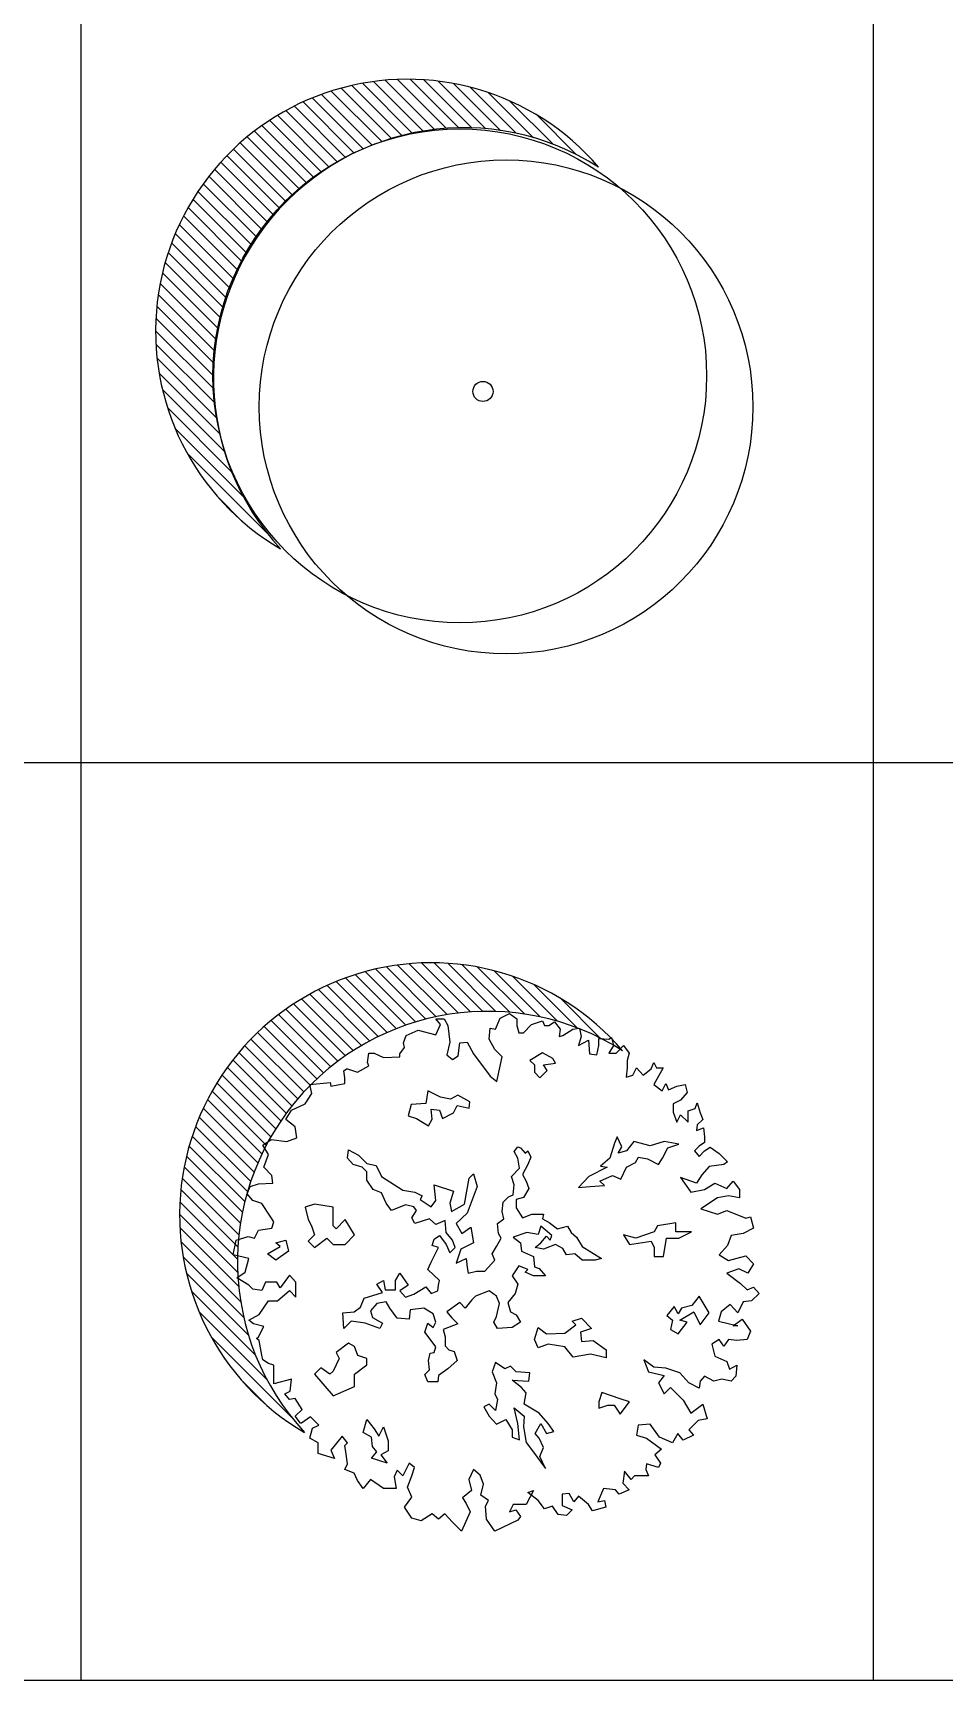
# Model space of a CAD drawing. Header units: millimetres. Extents: x -4017 to 59953, y -688 to 66564.
# Drawn here: x 14185 to 16531, y 9376 to 13614 of the extents above; entities that cross this region are included whole.
import ezdxf

# ---------------------------------------------------------------- set-up
doc = ezdxf.new("R2010")
doc.units = ezdxf.units.MM
doc.layers.add('www.cad-blocks.net', color=7, linetype='Continuous')
doc.styles.get("Standard").update_dxf_attribs({"font": 'arial.ttf'})

# ---------------------------------------------------------------- blocks, each defined once
blk = doc.blocks.new('A$C516926BB')
for p, q in [((16.7665, 38.5194), (16.7665, 0)), ((18.8071, 38.5194), (18.8071, 0)), ((0, 2.361), (60.3118, 2.361)), ((0, 0), (62.4121, 0))]:
    blk.add_line(p, q)
blk = doc.blocks.new('A$C2F445ACF')
for p, q in [((0.5823, 1.3183), (0.4522, 1.4484)), ((0.6075, 1.3265), (0.478, 1.456)), ((0.6337, 1.3338), (0.5048, 1.4626)), ((0.6607, 1.3401), (0.5325, 1.4683)), ((0.6889, 1.3453), (0.5614, 1.4729)), ((0.7182, 1.3495), (0.5914, 1.4762)), ((0.7487, 1.3523), (0.6228, 1.4782)), ((0.7807, 1.3538), (0.6558, 1.4787)), ((0.8143, 1.3536), (0.6905, 1.4774)), ((0.8499, 1.3514), (0.7274, 1.4739)), ((0.8877, 1.347), (0.7669, 1.4678)), ((0.9285, 1.3396), (0.8098, 1.4583)), ((0.9732, 1.3283), (0.8574, 1.4441)), ((0.4893, 1.2776), (0.3572, 1.4097)), ((0.5115, 1.2889), (0.3798, 1.4205)), ((0.5343, 1.2995), (0.4032, 1.4306)), ((0.5579, 1.3093), (0.4273, 1.4399)), ((1.0234, 1.3115), (0.9123, 1.4226)), ((0.4077, 1.2256), (0.2737, 1.3596)), ((0.4271, 1.2396), (0.2936, 1.3731)), ((0.4472, 1.2529), (0.3142, 1.386)), ((0.4679, 1.2656), (0.3354, 1.3982)), ((1.0832, 1.2851), (0.982, 1.3863)), ((0.3531, 1.18), (0.2179, 1.3152)), ((0.3707, 1.1958), (0.2359, 1.3306)), ((0.3889, 1.211), (0.2545, 1.3454)), ((0.3198, 1.1464), (0.1837, 1.2825)), ((0.3362, 1.1635), (0.2005, 1.2992)), ((0.289, 1.1104), (0.152, 1.2475)), ((0.3041, 1.1287), (0.1675, 1.2653)), ((0.2474, 1.0517), (0.109, 1.1902)), ((0.2607, 1.072), (0.1227, 1.2099)), ((0.2745, 1.0915), (0.137, 1.229)), ((0.223, 1.0093), (0.0836, 1.1488)), ((0.2349, 1.0309), (0.096, 1.1698)), ((0.2015, 0.9641), (0.0609, 1.1047)), ((0.2119, 0.9871), (0.0719, 1.1271)), ((0.1918, 0.9403), (0.0506, 1.0815)), ((0.1749, 0.8904), (0.0324, 1.0329)), ((0.1829, 0.9158), (0.0411, 1.0576)), ((0.1617, 0.8368), (0.0177, 0.9808)), ((0.1678, 0.8641), (0.0246, 1.0073)), ((0.1567, 0.8084), (0.0118, 0.9533)), ((0.1502, 0.7481), (0.0032, 0.895)), ((0.1528, 0.7789), (0.0069, 0.9248)), ((0.149, 0.7158), (0.0009, 0.864)), ((0.1496, 0.6819), (0, 0.8314)), ((0.1521, 0.6459), (0.0008, 0.7972)), ((0.1571, 0.6075), (0.0037, 0.7609)), ((0.1651, 0.5661), (0.0091, 0.7221)), ((0.1773, 0.5205), (0.0176, 0.6802)), ((0.1956, 0.4688), (0.0305, 0.6339)), ((0.2247, 0.4063), (0.0498, 0.5812)), ((0.2879, 0.3096), (0.081, 0.5166)), ((0.224, 0.3402), (0.1582, 0.406))]:
    blk.add_line(p, q)
for centre, radius in [((0.7832, 0.7154), 0.6355), ((0.9024, 0.6355), 0.6355), ((0.8428, 0.6754), 0.0259)]:
    blk.add_circle(centre, radius)
for centre, radius, start, end in [((0.6484, 0.8304), 0.6484, 40.623, 239.745), ((0.7935, 0.7094), 0.6445, 57.4265, 222.9415)]:
    blk.add_arc(centre, radius, start, end)
at = {"width": 0.8, "flags": 9}
for tag in ['XSIZE', 'YSIZE']:
    blk.add_attdef(tag, (0.8397, 0.6736), '', height=0.000286, dxfattribs=at)
blk = doc.blocks.new('A$C5C577FCC')
for p, q in [((0.6337, 1.3174), (0.5048, 1.4463)), ((0.6607, 1.3237), (0.5325, 1.4519)), ((0.6889, 1.329), (0.5614, 1.4565)), ((0.7182, 1.3331), (0.5914, 1.4599)), ((0.7487, 1.336), (0.6228, 1.4619)), ((0.7807, 1.3374), (0.6558, 1.4623)), ((0.8143, 1.3372), (0.6905, 1.461)), ((0.8499, 1.335), (0.7274, 1.4575)), ((0.8877, 1.3306), (0.7669, 1.4514)), ((0.9285, 1.3232), (0.8098, 1.442)), ((0.5115, 1.2725), (0.3798, 1.4041)), ((0.5343, 1.2831), (0.4032, 1.4142)), ((0.5579, 1.2929), (0.4273, 1.4235)), ((0.5823, 1.3019), (0.4522, 1.432)), ((0.6075, 1.3101), (0.478, 1.4396)), ((0.9732, 1.312), (0.8574, 1.4278)), ((1.0234, 1.2951), (0.9123, 1.4062)), ((0.4271, 1.2232), (0.2936, 1.3567)), ((0.4472, 1.2366), (0.3142, 1.3696)), ((0.4679, 1.2492), (0.3354, 1.3818)), ((0.4893, 1.2612), (0.3572, 1.3933)), ((1.0832, 1.2687), (0.982, 1.3699)), ((0.3707, 1.1794), (0.2359, 1.3142)), ((0.3889, 1.1946), (0.2545, 1.329)), ((0.4077, 1.2093), (0.2737, 1.3432)), ((0.3362, 1.1471), (0.2005, 1.2828)), ((0.3531, 1.1636), (0.2179, 1.2988)), ((0.289, 1.0941), (0.152, 1.2311)), ((0.3041, 1.1124), (0.1675, 1.2489)), ((0.3198, 1.13), (0.1837, 1.2662)), ((0.2607, 1.0556), (0.1227, 1.1935)), ((0.2745, 1.0751), (0.137, 1.2126)), ((0.2349, 1.0145), (0.096, 1.1534)), ((0.2474, 1.0354), (0.109, 1.1738)), ((0.2119, 0.9707), (0.0719, 1.1107)), ((0.223, 0.9929), (0.0836, 1.1324)), ((0.1918, 0.924), (0.0506, 1.0651)), ((0.2015, 0.9477), (0.0609, 1.0883)), ((0.1829, 0.8994), (0.0411, 1.0412)), ((0.1678, 0.8477), (0.0246, 0.9909)), ((0.1749, 0.874), (0.0324, 1.0165)), ((0.1567, 0.7921), (0.0118, 0.9369)), ((0.1617, 0.8204), (0.0177, 0.9644)), ((0.1528, 0.7625), (0.0069, 0.9084)), ((0.1502, 0.7317), (0.0032, 0.8786)), ((0.1496, 0.6655), (0, 0.8151)), ((0.149, 0.6994), (0.0009, 0.8476)), ((0.1521, 0.6295), (0.0008, 0.7808)), ((0.1571, 0.5911), (0.0037, 0.7445)), ((0.1651, 0.5497), (0.0091, 0.7057)), ((0.1773, 0.5041), (0.0176, 0.6638)), ((0.1956, 0.4524), (0.0305, 0.6175)), ((0.2247, 0.3899), (0.0498, 0.5648)), ((0.2879, 0.2933), (0.081, 0.5002)), ((0.224, 0.3238), (0.1582, 0.3896))]:
    blk.add_line(p, q)
at = {"linetype": 'ByBlock'}
for p, q in [((0.6715, 1.3035), (0.6599, 1.3179)), ((0.6599, 1.3179), (0.6811, 1.3179)), ((0.6811, 1.3179), (0.6907, 1.3014)), ((0.8136, 1.2918), (0.8253, 1.32)), ((0.8253, 1.32), (0.8493, 1.3316)), ((0.8493, 1.3316), (0.8685, 1.3179)), ((0.8685, 1.3179), (0.8685, 1.3014)), ((0.5768, 1.2561), (0.5837, 1.2753)), ((0.5837, 1.2753), (0.6145, 1.2891)), ((0.6145, 1.2891), (0.6599, 1.2774)), ((0.6599, 1.2774), (0.6715, 1.3035)), ((0.6907, 1.3014), (0.6955, 1.2581)), ((0.7971, 1.2657), (0.7999, 1.2939)), ((0.7999, 1.2939), (0.8136, 1.2918)), ((0.8685, 1.3014), (0.8733, 1.2822)), ((0.8733, 1.2822), (0.885, 1.2822)), ((0.885, 1.2822), (0.9063, 1.3035)), ((0.9063, 1.3035), (0.9344, 1.3131)), ((0.9344, 1.3131), (0.9392, 1.3014)), ((0.9392, 1.3014), (0.9509, 1.3014)), ((0.9509, 1.3014), (0.9653, 1.3103)), ((0.9653, 1.3103), (0.9798, 1.2918)), ((0.9798, 1.2918), (0.977, 1.2726)), ((0.977, 1.2726), (0.9866, 1.2753)), ((0.9866, 1.2753), (1.0127, 1.2918)), ((1.0127, 1.2918), (1.0292, 1.2939)), ((1.034, 1.2726), (1.0271, 1.2492)), ((1.0292, 1.2939), (1.034, 1.2726)), ((0.4841, 1.206), (0.4869, 1.23)), ((0.4869, 1.23), (0.5013, 1.23)), ((0.5013, 1.23), (0.5246, 1.2183)), ((0.5672, 1.2279), (0.5788, 1.2444)), ((0.5788, 1.2444), (0.5768, 1.2561)), ((0.6955, 1.2581), (0.688, 1.2252)), ((0.7168, 1.2231), (0.7216, 1.2561)), ((0.7216, 1.2561), (0.7402, 1.2581)), ((0.7402, 1.2581), (0.7566, 1.2279)), ((0.8116, 1.2396), (0.7971, 1.2657)), ((0.8301, 1.2204), (0.8116, 1.2396)), ((0.9347, 1.2303), (0.9017, 1.2113)), ((0.961, 1.2162), (0.9347, 1.2303)), ((1.0271, 1.2492), (1.0532, 1.263)), ((1.0532, 1.263), (1.0553, 1.2279)), ((1.0745, 1.2252), (1.0793, 1.2492)), ((1.0793, 1.2492), (1.0793, 1.2678)), ((1.0793, 1.2678), (1.1054, 1.2657)), ((1.1054, 1.2657), (1.1122, 1.2705)), ((1.117, 1.2492), (1.1054, 1.23)), ((1.1054, 1.23), (1.1239, 1.23)), ((1.1122, 1.2705), (1.117, 1.2492)), ((1.1239, 1.23), (1.1431, 1.2492)), ((1.1431, 1.2492), (1.1575, 1.23)), ((1.1575, 1.23), (1.1527, 1.2108)), ((0.423, 1.1847), (0.4299, 1.1895)), ((0.4299, 1.1895), (0.4319, 1.1895)), ((0.4319, 1.1895), (0.458, 1.1805)), ((0.458, 1.1805), (0.4869, 1.197)), ((0.4869, 1.197), (0.4841, 1.206)), ((0.5246, 1.2183), (0.5672, 1.2204)), ((0.5672, 1.2204), (0.5672, 1.2279)), ((0.688, 1.2252), (0.7024, 1.2135)), ((0.7024, 1.2135), (0.7168, 1.2231)), ((0.7566, 1.2279), (0.7999, 1.1709)), ((0.8164, 1.1565), (0.8301, 1.2204)), ((0.9017, 1.2113), (0.9134, 1.1996)), ((0.9134, 1.1996), (0.9134, 1.1807)), ((0.9372, 1.1996), (0.9678, 1.2041)), ((0.9464, 1.1851), (0.9372, 1.1996)), ((0.9678, 1.2041), (0.961, 1.2162)), ((1.0553, 1.2279), (1.0745, 1.2252)), ((1.1527, 1.1922), (1.15, 1.1682)), ((1.1527, 1.2108), (1.1527, 1.1922)), ((1.1672, 1.173), (1.1761, 1.1922)), ((1.1761, 1.1922), (1.1932, 1.173)), ((1.1932, 1.173), (1.2145, 1.1895)), ((1.2145, 1.1895), (1.2214, 1.206)), ((1.2214, 1.206), (1.2283, 1.1922)), ((1.2283, 1.1922), (1.2447, 1.1922)), ((1.2447, 1.1922), (1.2331, 1.1709)), ((0.3351, 1.1496), (0.3873, 1.1544)), ((0.34, 1.1256), (0.3351, 1.1496)), ((0.3873, 1.1544), (0.3894, 1.1448)), ((0.3894, 1.1448), (0.4251, 1.1517)), ((0.4251, 1.1661), (0.423, 1.1847)), ((0.4251, 1.1517), (0.4251, 1.1661)), ((0.7999, 1.1709), (0.8164, 1.1565)), ((0.9134, 1.1807), (0.9275, 1.1662)), ((0.9275, 1.1662), (0.9464, 1.1851)), ((1.15, 1.1682), (1.1672, 1.173)), ((1.2331, 1.1709), (1.2214, 1.1496)), ((1.2214, 1.1496), (1.2427, 1.1325)), ((1.2427, 1.1325), (1.2523, 1.1517)), ((1.2523, 1.1517), (1.2591, 1.1352)), ((1.2591, 1.1352), (1.2804, 1.1448)), ((1.2804, 1.1448), (1.3017, 1.1496)), ((1.3017, 1.1496), (1.3065, 1.1283)), ((0.3235, 1.0995), (0.34, 1.1256)), ((0.6387, 1.1331), (0.6338, 1.1)), ((0.6717, 1.1165), (0.6387, 1.1331)), ((0.6976, 1.1117), (0.6717, 1.1165)), ((0.7165, 1.1214), (0.6976, 1.1117)), ((0.7476, 1.1048), (0.7165, 1.1214)), ((0.7452, 1.0879), (0.7476, 1.1048)), ((1.29, 1.1091), (1.2708, 1.0995)), ((1.3065, 1.1283), (1.29, 1.1091)), ((1.3278, 1.0878), (1.3326, 1.1023)), ((1.3326, 1.1023), (1.3402, 1.0762)), ((0.2734, 1.059), (0.2878, 1.083)), ((0.2878, 1.083), (0.3235, 1.0995)), ((0.5959, 1.0976), (0.5886, 1.0689)), ((0.5886, 1.0689), (0.61, 1.062)), ((0.6338, 1.1), (0.5959, 1.0976)), ((0.61, 1.062), (0.6407, 1.0431)), ((0.6504, 1.0596), (0.6479, 1.0858)), ((0.6479, 1.0858), (0.6693, 1.0834)), ((0.6693, 1.0834), (0.6766, 1.062)), ((0.6766, 1.062), (0.7048, 1.0762)), ((0.7048, 1.0762), (0.7145, 1.0951)), ((0.7145, 1.0951), (0.7452, 1.0879)), ((1.2708, 1.0995), (1.2708, 1.0782)), ((1.2708, 1.0782), (1.2804, 1.0521)), ((1.2804, 1.0521), (1.29, 1.0713)), ((1.29, 1.0713), (1.3093, 1.0521)), ((1.3093, 1.081), (1.3278, 1.0878)), ((1.3093, 1.0521), (1.3093, 1.081)), ((1.3402, 1.0762), (1.347, 1.059)), ((0.2974, 1.0404), (0.2734, 1.059)), ((0.3022, 1.0116), (0.2974, 1.0404)), ((0.6407, 1.0431), (0.6504, 1.0596)), ((1.3326, 1.0453), (1.3305, 1.0308)), ((1.3305, 1.0308), (1.3491, 1.0377)), ((1.347, 1.059), (1.3326, 1.0453)), ((1.3491, 1.0377), (1.3518, 1.0143)), ((0.2143, 0.9931), (0.2356, 1.0075)), ((0.2287, 0.969), (0.2143, 0.9931)), ((0.2356, 1.0075), (0.2761, 1.0027)), ((0.2761, 1.0027), (0.3022, 1.0116)), ((0.4321, 0.9599), (0.4346, 0.9813)), ((0.4346, 0.9813), (0.4608, 0.9672)), ((0.8613, 0.9765), (0.8706, 0.9886)), ((0.8706, 0.9599), (0.8613, 0.9765)), ((0.8706, 0.9886), (0.8779, 0.9862)), ((0.8779, 0.9862), (0.8896, 0.9721)), ((0.8896, 0.9721), (0.8968, 0.9789)), ((0.8968, 0.9789), (0.9041, 0.9624)), ((1.1195, 0.9979), (1.1078, 0.9599)), ((1.1267, 1.0144), (1.1195, 0.9979)), ((1.1384, 0.9886), (1.1267, 1.0144)), ((1.1292, 0.9721), (1.1384, 0.9886)), ((1.1505, 0.9789), (1.1292, 0.9721)), ((1.1695, 1.0027), (1.1505, 0.9789)), ((1.2119, 0.991), (1.1695, 1.0027)), ((1.2478, 1.0027), (1.2119, 0.991)), ((1.2429, 0.9599), (1.257, 0.9862)), ((1.2857, 0.9955), (1.2478, 1.0027)), ((1.257, 0.9862), (1.2857, 0.9955)), ((1.3374, 0.9903), (1.3257, 0.9786)), ((1.3257, 0.9786), (1.3374, 0.9642)), ((1.3518, 0.9999), (1.3374, 0.9903)), ((1.3374, 0.9642), (1.3518, 0.9786)), ((1.3518, 1.0143), (1.3518, 0.9999)), ((1.3518, 0.9786), (1.3662, 0.9882)), ((1.3662, 0.9882), (1.3896, 0.9718)), ((0.2164, 0.9361), (0.2287, 0.969)), ((0.2377, 0.9148), (0.2164, 0.9361)), ((0.4467, 0.9434), (0.4321, 0.9599)), ((0.4701, 0.9361), (0.4467, 0.9434)), ((0.4608, 0.9672), (0.4822, 0.9458)), ((0.4822, 0.9244), (0.4701, 0.9361)), ((0.4822, 0.9458), (0.506, 0.941)), ((0.506, 0.941), (0.5201, 0.9127)), ((0.8541, 0.9127), (0.8754, 0.9341)), ((0.8754, 0.9341), (0.8706, 0.9599)), ((0.8968, 0.9434), (0.8827, 0.9172)), ((0.9041, 0.9624), (0.8968, 0.9434)), ((1.1005, 0.9361), (1.0533, 0.9127)), ((1.1078, 0.9599), (1.084, 0.9386)), ((1.084, 0.9386), (1.1005, 0.9361)), ((1.136, 0.9055), (1.1505, 0.9361)), ((1.1505, 0.9361), (1.1739, 0.9482)), ((1.1739, 0.9482), (1.1812, 0.9624)), ((1.1812, 0.9624), (1.205, 0.9575)), ((1.205, 0.9575), (1.2332, 0.9434)), ((1.2332, 0.9434), (1.2429, 0.9599)), ((1.3635, 0.9381), (1.3443, 0.9168)), ((1.4012, 0.9429), (1.3635, 0.9381)), ((1.3896, 0.9718), (1.4109, 0.9505)), ((1.4109, 0.9505), (1.4012, 0.9429)), ((0.1814, 0.8866), (0.2027, 0.8935)), ((0.2027, 0.8935), (0.2404, 0.8955)), ((0.2404, 0.8955), (0.2377, 0.9148)), ((0.4822, 0.903), (0.4822, 0.9244)), ((0.4987, 0.8792), (0.4822, 0.903)), ((0.5201, 0.9127), (0.5745, 0.8772)), ((0.6596, 0.851), (0.6552, 0.8913)), ((0.6552, 0.8913), (0.7048, 0.8748)), ((0.7335, 0.8413), (0.7452, 0.9079)), ((0.7452, 0.9079), (0.7569, 0.9196)), ((0.7569, 0.9196), (0.7665, 0.8865)), ((0.8613, 0.8913), (0.8541, 0.9127)), ((0.8589, 0.8651), (0.8613, 0.8913)), ((0.8827, 0.9172), (0.892, 0.9006)), ((0.892, 0.9006), (0.8992, 0.8817)), ((1.0533, 0.9127), (1.0271, 0.8841)), ((1.0816, 0.9006), (1.115, 0.9152)), ((1.0937, 0.8889), (1.0816, 0.9006)), ((1.115, 0.9152), (1.136, 0.9055)), ((1.3305, 0.8955), (1.29, 0.91)), ((1.29, 0.91), (1.3161, 0.8722)), ((1.3443, 0.9168), (1.3305, 0.8955)), ((1.3518, 0.8791), (1.3779, 0.8955)), ((1.3779, 0.8955), (1.4088, 0.8818)), ((1.4088, 0.8818), (1.4253, 0.9003)), ((1.4253, 0.9003), (1.4418, 0.8791)), ((0.1738, 0.8674), (0.1814, 0.8866)), ((0.1882, 0.8509), (0.1738, 0.8674)), ((0.2116, 0.8433), (0.1882, 0.8509)), ((0.5201, 0.87), (0.4987, 0.8792)), ((0.5318, 0.8437), (0.5201, 0.87)), ((0.5745, 0.8772), (0.6052, 0.8724)), ((0.6052, 0.8724), (0.6241, 0.8627)), ((0.6241, 0.8627), (0.6197, 0.8534)), ((0.6197, 0.8534), (0.6479, 0.8344)), ((0.6479, 0.8344), (0.6596, 0.851)), ((0.7048, 0.8748), (0.6955, 0.8437)), ((0.7665, 0.8865), (0.7403, 0.8179)), ((0.8327, 0.8461), (0.8472, 0.8603)), ((0.8472, 0.8603), (0.8589, 0.8651)), ((0.8851, 0.8583), (0.8662, 0.8534)), ((0.8662, 0.8534), (0.8662, 0.832)), ((0.8992, 0.8817), (0.8851, 0.8583)), ((1.0271, 0.8841), (1.0558, 0.8865)), ((1.0558, 0.8865), (1.0937, 0.8889)), ((1.3161, 0.8722), (1.3518, 0.8791)), ((1.3848, 0.8578), (1.3422, 0.8296)), ((1.4136, 0.8626), (1.3848, 0.8578)), ((1.4418, 0.8578), (1.4136, 0.8626)), ((1.4418, 0.8791), (1.4418, 0.8578)), ((0.2329, 0.8104), (0.2116, 0.8433)), ((0.2425, 0.796), (0.2329, 0.8104)), ((0.3471, 0.8411), (0.3232, 0.8335)), ((0.3232, 0.8335), (0.3313, 0.8016)), ((0.3951, 0.8335), (0.3471, 0.8411)), ((0.3951, 0.7858), (0.3951, 0.8335)), ((0.5459, 0.8248), (0.5318, 0.8437)), ((0.5818, 0.8393), (0.5459, 0.8248)), ((0.6028, 0.8344), (0.5818, 0.8393)), ((0.5983, 0.8058), (0.61, 0.8248)), ((0.6052, 0.7917), (0.5983, 0.8058)), ((0.61, 0.8248), (0.6028, 0.8344)), ((0.6955, 0.8437), (0.7, 0.8223)), ((0.7, 0.8223), (0.7335, 0.8413)), ((0.7403, 0.8179), (0.7121, 0.7917)), ((0.8303, 0.8223), (0.8327, 0.8461)), ((0.8351, 0.8034), (0.8303, 0.8223)), ((0.8662, 0.832), (0.8827, 0.8058)), ((0.8827, 0.8058), (0.9065, 0.8155)), ((0.9065, 0.8155), (0.9372, 0.8155)), ((0.9372, 0.8155), (0.9347, 0.8034)), ((1.3422, 0.8296), (1.3848, 0.8152)), ((1.3848, 0.8152), (1.4088, 0.8248)), ((1.4088, 0.8248), (1.4582, 0.8056)), ((1.4582, 0.8056), (1.4699, 0.8083)), ((1.4699, 0.8083), (1.4774, 0.7795)), ((0.193, 0.7534), (0.2027, 0.7747)), ((0.2027, 0.7747), (0.2377, 0.7795)), ((0.2377, 0.7795), (0.2425, 0.796)), ((0.3313, 0.8016), (0.3394, 0.7858)), ((0.3394, 0.7858), (0.3471, 0.762)), ((0.4028, 0.7777), (0.3951, 0.7858)), ((0.4266, 0.8016), (0.4028, 0.7777)), ((0.4504, 0.762), (0.4266, 0.8016)), ((0.6431, 0.8034), (0.6052, 0.7917)), ((0.6596, 0.7892), (0.6431, 0.8034)), ((0.6834, 0.7989), (0.6596, 0.7892)), ((0.6859, 0.7679), (0.6834, 0.7989)), ((0.7024, 0.7489), (0.6859, 0.7679)), ((0.7121, 0.7917), (0.7262, 0.7654)), ((0.7262, 0.7654), (0.75, 0.7824)), ((0.75, 0.7824), (0.7569, 0.742)), ((0.8186, 0.7917), (0.8351, 0.8034)), ((0.821, 0.7654), (0.8186, 0.7917)), ((0.8282, 0.7537), (0.821, 0.7654)), ((0.8944, 0.7679), (0.8589, 0.7562)), ((0.923, 0.7634), (0.8944, 0.7679)), ((0.9299, 0.7844), (0.923, 0.7634)), ((0.9585, 0.761), (0.9299, 0.7844)), ((0.9347, 0.8034), (0.9513, 0.7941)), ((0.9513, 0.7941), (0.9727, 0.7775)), ((0.9727, 0.7775), (0.9989, 0.7844)), ((0.9989, 0.7844), (1.0082, 0.7679)), ((1.0082, 0.7679), (1.0223, 0.7562)), ((1.222, 0.7697), (1.1744, 0.7539)), ((1.2301, 0.7858), (1.222, 0.7697)), ((1.2777, 0.7935), (1.2301, 0.7858)), ((1.2777, 0.7697), (1.2777, 0.7935)), ((1.3177, 0.7697), (1.2777, 0.7697)), ((1.2858, 0.7539), (1.3177, 0.7697)), ((1.4514, 0.7657), (1.4205, 0.7609)), ((1.4774, 0.7795), (1.4514, 0.7657)), ((0.1381, 0.7108), (0.1457, 0.7486)), ((0.1457, 0.7486), (0.1766, 0.7582)), ((0.1766, 0.7582), (0.193, 0.7534)), ((0.226, 0.7134), (0.2591, 0.7323)), ((0.2474, 0.742), (0.2736, 0.7489)), ((0.2591, 0.7323), (0.2474, 0.742)), ((0.2805, 0.7206), (0.2474, 0.6968)), ((0.2736, 0.7489), (0.2805, 0.7206)), ((0.3471, 0.762), (0.3313, 0.7458)), ((0.3313, 0.7458), (0.3471, 0.7301)), ((0.3471, 0.7301), (0.379, 0.7539)), ((0.379, 0.7539), (0.3951, 0.7377)), ((0.3951, 0.7377), (0.4266, 0.7377)), ((0.4266, 0.7377), (0.4504, 0.762)), ((0.6479, 0.692), (0.6669, 0.7299)), ((0.6504, 0.7348), (0.6552, 0.7513)), ((0.6669, 0.7299), (0.6504, 0.7348)), ((0.6552, 0.7513), (0.6693, 0.761)), ((0.6693, 0.761), (0.6859, 0.7372)), ((0.6859, 0.7372), (0.6955, 0.7158)), ((0.6955, 0.7158), (0.7097, 0.7299)), ((0.7097, 0.7299), (0.7024, 0.7489)), ((0.7238, 0.7255), (0.7121, 0.6896)), ((0.7569, 0.742), (0.7238, 0.7255)), ((0.8045, 0.7134), (0.8161, 0.7323)), ((0.8161, 0.7323), (0.8282, 0.7537)), ((0.8589, 0.7562), (0.8779, 0.742)), ((0.8779, 0.742), (0.8803, 0.7206)), ((0.8803, 0.7206), (0.9109, 0.7065)), ((0.9158, 0.7299), (0.9299, 0.742)), ((0.9372, 0.7255), (0.9158, 0.7299)), ((0.9299, 0.742), (0.9444, 0.7586)), ((0.9678, 0.7372), (0.9372, 0.7255)), ((0.9444, 0.7586), (0.9537, 0.7489)), ((0.9537, 0.7489), (0.9585, 0.761)), ((0.9868, 0.7275), (0.9678, 0.7372)), ((0.9965, 0.711), (0.9868, 0.7275)), ((1.0223, 0.7562), (1.0368, 0.7323)), ((1.0368, 0.7323), (1.0864, 0.7017)), ((1.1744, 0.7539), (1.1425, 0.762)), ((1.1425, 0.762), (1.1587, 0.7377)), ((1.1587, 0.7377), (1.2139, 0.7458)), ((1.2139, 0.7458), (1.222, 0.7301)), ((1.222, 0.7301), (1.222, 0.7063)), ((1.2458, 0.7063), (1.2539, 0.7539)), ((1.2539, 0.7539), (1.2858, 0.7539)), ((1.4109, 0.7348), (1.3896, 0.7108)), ((1.4205, 0.7609), (1.4109, 0.7348)), ((0.1786, 0.7012), (0.1381, 0.7108)), ((0.169, 0.6662), (0.1786, 0.7012)), ((0.2474, 0.6968), (0.226, 0.7134)), ((0.6387, 0.673), (0.6479, 0.692)), ((0.7121, 0.6896), (0.7379, 0.7017)), ((0.7379, 0.7017), (0.7403, 0.6779)), ((0.7855, 0.6686), (0.8113, 0.6968)), ((0.8113, 0.6968), (0.8045, 0.7134)), ((0.873, 0.6827), (0.8565, 0.6565)), ((0.8968, 0.673), (0.873, 0.6827)), ((0.9109, 0.7065), (0.9134, 0.6803)), ((0.9134, 0.6803), (0.9255, 0.6755)), ((1.0178, 0.7134), (0.9965, 0.711)), ((1.0368, 0.6968), (1.0178, 0.7134)), ((1.0699, 0.6968), (1.0368, 0.6968)), ((1.0864, 0.7017), (1.0699, 0.6968)), ((1.222, 0.7063), (1.2458, 0.7063)), ((1.3896, 0.7108), (1.4136, 0.6964)), ((1.4136, 0.6964), (1.4582, 0.7087)), ((1.4582, 0.7087), (1.4774, 0.6874)), ((1.4774, 0.6874), (1.463, 0.6634)), ((0.1477, 0.6517), (0.169, 0.6662)), ((0.1786, 0.6325), (0.1477, 0.6517)), ((0.2212, 0.6401), (0.2116, 0.6188)), ((0.25, 0.6401), (0.2212, 0.6401)), ((0.2589, 0.6256), (0.25, 0.6401)), ((0.283, 0.6586), (0.2589, 0.6256)), ((0.2994, 0.6401), (0.283, 0.6586)), ((0.2994, 0.6016), (0.2994, 0.6401)), ((0.508, 0.6351), (0.5249, 0.6448)), ((0.5249, 0.6448), (0.5294, 0.621)), ((0.5556, 0.6448), (0.5673, 0.6637)), ((0.5556, 0.621), (0.5556, 0.6448)), ((0.5673, 0.6637), (0.5886, 0.6327)), ((0.6693, 0.6448), (0.6387, 0.673)), ((0.6669, 0.6327), (0.6693, 0.6448)), ((0.7403, 0.6779), (0.7427, 0.6637)), ((0.7427, 0.6637), (0.7641, 0.6686)), ((0.7641, 0.6686), (0.7855, 0.6686)), ((0.8565, 0.6565), (0.8706, 0.6351)), ((0.8896, 0.6662), (0.8968, 0.673)), ((0.9109, 0.6565), (0.8896, 0.6662)), ((0.942, 0.6565), (0.9109, 0.6565)), ((0.9255, 0.6755), (0.942, 0.6565)), ((1.4397, 0.6751), (1.4088, 0.6634)), ((1.4088, 0.6634), (1.4438, 0.6373)), ((1.463, 0.6634), (1.4397, 0.6751)), ((1.4438, 0.6373), (1.461, 0.6208)), ((0.1882, 0.6229), (0.1786, 0.6325)), ((0.2116, 0.6188), (0.1882, 0.6229)), ((0.2521, 0.5927), (0.283, 0.6188)), ((0.283, 0.6188), (0.2994, 0.6016)), ((0.4656, 0.5758), (0.4749, 0.5996)), ((0.4749, 0.5996), (0.5225, 0.6137)), ((0.5225, 0.6137), (0.508, 0.6351)), ((0.5294, 0.621), (0.5556, 0.621)), ((0.5886, 0.6327), (0.5673, 0.6186)), ((0.5673, 0.6186), (0.5818, 0.602)), ((0.5818, 0.602), (0.6028, 0.6093)), ((0.6028, 0.6093), (0.6338, 0.6282)), ((0.6338, 0.6282), (0.6479, 0.6113)), ((0.6479, 0.6113), (0.6645, 0.6186)), ((0.6645, 0.6186), (0.6669, 0.6327)), ((0.7524, 0.5947), (0.7355, 0.5734)), ((0.7617, 0.6044), (0.7524, 0.5947)), ((0.7972, 0.6186), (0.7617, 0.6044)), ((0.8161, 0.6044), (0.7972, 0.6186)), ((0.8234, 0.5855), (0.8161, 0.6044)), ((0.8637, 0.6113), (0.8448, 0.5879)), ((0.8706, 0.6351), (0.8637, 0.6113)), ((1.3377, 0.6044), (1.3188, 0.5806)), ((1.3639, 0.5617), (1.3377, 0.6044)), ((1.461, 0.6208), (1.4774, 0.6277)), ((1.4919, 0.6112), (1.4726, 0.5927)), ((1.4774, 0.6277), (1.4919, 0.6112)), ((0.1786, 0.5425), (0.2047, 0.557)), ((0.2047, 0.557), (0.2287, 0.5927)), ((0.2287, 0.5927), (0.2521, 0.5927)), ((0.4204, 0.5617), (0.4491, 0.5641)), ((0.4229, 0.5213), (0.4204, 0.5617)), ((0.4491, 0.5641), (0.4656, 0.5758)), ((0.508, 0.5855), (0.4914, 0.5665)), ((0.4914, 0.5665), (0.4963, 0.55)), ((0.5318, 0.5903), (0.508, 0.5855)), ((0.5415, 0.5734), (0.5318, 0.5903)), ((0.5604, 0.5475), (0.5415, 0.5734)), ((0.5935, 0.5689), (0.5911, 0.5451)), ((0.629, 0.5734), (0.5935, 0.5689)), ((0.6528, 0.5592), (0.629, 0.5734)), ((0.6596, 0.5378), (0.6528, 0.5592)), ((0.7214, 0.5879), (0.6883, 0.5641)), ((0.6883, 0.5641), (0.7, 0.55)), ((0.7355, 0.5734), (0.7214, 0.5879)), ((0.8093, 0.5378), (0.8161, 0.5524)), ((0.8161, 0.5524), (0.8234, 0.5855)), ((0.8448, 0.5879), (0.8516, 0.5641)), ((0.8516, 0.5641), (0.8662, 0.5568)), ((0.8662, 0.5568), (0.8779, 0.5378)), ((1.2736, 0.5782), (1.2546, 0.5544)), ((1.2546, 0.5544), (1.2687, 0.5427)), ((1.2833, 0.5592), (1.2736, 0.5782)), ((1.2925, 0.5734), (1.2833, 0.5592)), ((1.2881, 0.5427), (1.3236, 0.5641)), ((1.3188, 0.5806), (1.2925, 0.5734)), ((1.3236, 0.5641), (1.3401, 0.531)), ((1.3401, 0.531), (1.3639, 0.5617)), ((1.3944, 0.5638), (1.3875, 0.5405)), ((1.4177, 0.5831), (1.3944, 0.5638)), ((1.4369, 0.5618), (1.4177, 0.5831)), ((1.4514, 0.5899), (1.4369, 0.5618)), ((1.4726, 0.5927), (1.4514, 0.5899)), ((0.1903, 0.5329), (0.1786, 0.5425)), ((0.2164, 0.5261), (0.1903, 0.5329)), ((0.2027, 0.5), (0.2164, 0.5261)), ((0.4418, 0.5403), (0.4229, 0.5213)), ((0.4773, 0.5354), (0.4418, 0.5403)), ((0.5152, 0.5213), (0.4773, 0.5354)), ((0.4963, 0.55), (0.5225, 0.5354)), ((0.5225, 0.5354), (0.5152, 0.5213)), ((0.5911, 0.5451), (0.5604, 0.5475)), ((0.6314, 0.512), (0.6387, 0.5354)), ((0.6479, 0.4906), (0.6314, 0.512)), ((0.6387, 0.5354), (0.6528, 0.5237)), ((0.6528, 0.5237), (0.6596, 0.5378)), ((0.7165, 0.5334), (0.6786, 0.5189)), ((0.6786, 0.5189), (0.6834, 0.4999)), ((0.7, 0.55), (0.7165, 0.5334)), ((0.8186, 0.5213), (0.8093, 0.5378)), ((0.8565, 0.5237), (0.8186, 0.5213)), ((0.8779, 0.5378), (0.8565, 0.5237)), ((0.9134, 0.4931), (0.923, 0.5237)), ((0.923, 0.5237), (0.9444, 0.5072)), ((0.9444, 0.5072), (0.9916, 0.5096)), ((0.9916, 0.5096), (1.0203, 0.531)), ((1.0106, 0.5403), (1.0344, 0.5475)), ((1.0203, 0.531), (1.0106, 0.5403)), ((1.0602, 0.5213), (1.032, 0.512)), ((1.032, 0.512), (1.0344, 0.4882)), ((1.0344, 0.5475), (1.0602, 0.5213)), ((1.2687, 0.5427), (1.2643, 0.5189)), ((1.2643, 0.5189), (1.2833, 0.5072)), ((1.2833, 0.5072), (1.3071, 0.5378)), ((1.3071, 0.5378), (1.2881, 0.5427)), ((1.3875, 0.5405), (1.4369, 0.5281)), ((1.4253, 0.5281), (1.4486, 0.5453)), ((1.4369, 0.5281), (1.4253, 0.5281)), ((1.4486, 0.5453), (1.4699, 0.5144)), ((1.4699, 0.5144), (1.461, 0.4931)), ((0.1979, 0.4952), (0.2027, 0.5)), ((0.2047, 0.4903), (0.1979, 0.4952)), ((0.2116, 0.4526), (0.2047, 0.4903)), ((0.4347, 0.4834), (0.4028, 0.4596)), ((0.4504, 0.4753), (0.4347, 0.4834)), ((0.4585, 0.4515), (0.4504, 0.4753)), ((0.6596, 0.4741), (0.6479, 0.4906)), ((0.6552, 0.4596), (0.6596, 0.4741)), ((0.6834, 0.4999), (0.6834, 0.4765)), ((0.6834, 0.4765), (0.6931, 0.4668)), ((0.6931, 0.4668), (0.7072, 0.462)), ((0.923, 0.4717), (0.9134, 0.4931)), ((0.9489, 0.4809), (0.923, 0.4717)), ((0.9916, 0.4741), (0.9489, 0.4809)), ((1.013, 0.4479), (0.9916, 0.4741)), ((1.0344, 0.4882), (1.065, 0.4906)), ((1.065, 0.4906), (1.0981, 0.4668)), ((1.0981, 0.4668), (1.0981, 0.4454)), ((1.3896, 0.4931), (1.3704, 0.4807)), ((1.3704, 0.4807), (1.3779, 0.4505)), ((1.4012, 0.4759), (1.3896, 0.4931)), ((1.4136, 0.4931), (1.4012, 0.4759)), ((1.4349, 0.4903), (1.4136, 0.4931)), ((1.461, 0.4931), (1.4349, 0.4903)), ((0.2143, 0.4409), (0.2116, 0.4526)), ((0.2287, 0.4313), (0.2143, 0.4409)), ((0.2425, 0.4265), (0.2287, 0.4313)), ((0.2425, 0.4024), (0.2425, 0.4265)), ((0.4109, 0.4438), (0.3951, 0.4119)), ((0.4028, 0.4596), (0.4109, 0.4438)), ((0.4504, 0.4038), (0.4823, 0.4277)), ((0.4823, 0.4438), (0.4585, 0.4515)), ((0.4823, 0.4277), (0.4823, 0.4438)), ((0.6407, 0.4386), (0.6455, 0.4575)), ((0.6431, 0.4148), (0.6407, 0.4386)), ((0.6455, 0.4575), (0.6552, 0.4596)), ((0.7145, 0.4386), (0.6907, 0.4172)), ((0.7072, 0.462), (0.7145, 0.4386)), ((0.8137, 0.4337), (0.8045, 0.4099)), ((0.8375, 0.4172), (0.8137, 0.4337)), ((0.8516, 0.424), (0.8375, 0.4172)), ((0.8662, 0.4099), (0.8516, 0.424)), ((1.0582, 0.4551), (1.013, 0.4479)), ((1.0981, 0.4454), (1.0582, 0.4551)), ((1.2214, 0.4217), (1.1953, 0.4409)), ((1.1953, 0.4409), (1.207, 0.41)), ((1.3779, 0.4505), (1.4088, 0.4361)), ((1.4088, 0.4361), (1.4157, 0.4169)), ((1.4157, 0.4169), (1.4349, 0.4265)), ((1.4349, 0.4265), (1.4321, 0.3983)), ((0.2425, 0.3791), (0.2425, 0.4024)), ((0.2878, 0.3908), (0.2425, 0.3791)), ((0.285, 0.3599), (0.2878, 0.3908)), ((0.3632, 0.42), (0.3471, 0.4038)), ((0.3471, 0.4038), (0.3951, 0.3481)), ((0.3871, 0.4038), (0.3632, 0.42)), ((0.3951, 0.4119), (0.3871, 0.4038)), ((0.4504, 0.3719), (0.4504, 0.4038)), ((0.6314, 0.4027), (0.6431, 0.4148)), ((0.6387, 0.3837), (0.6314, 0.4027)), ((0.6645, 0.3837), (0.6387, 0.3837)), ((0.6669, 0.4006), (0.6645, 0.3837)), ((0.6907, 0.4172), (0.6669, 0.4006)), ((0.8045, 0.4099), (0.8161, 0.3817)), ((0.8161, 0.3817), (0.8113, 0.353)), ((0.8803, 0.3696), (0.8565, 0.3885)), ((0.8565, 0.3885), (0.8992, 0.3861)), ((0.9017, 0.4075), (0.8662, 0.4099)), ((0.8992, 0.3861), (0.9017, 0.4075)), ((1.207, 0.41), (1.2475, 0.4004)), ((1.2523, 0.4196), (1.2214, 0.4217)), ((1.2475, 0.4004), (1.2331, 0.3812)), ((1.288, 0.4072), (1.2523, 0.4196)), ((1.3113, 0.3812), (1.288, 0.4072)), ((1.3402, 0.386), (1.3374, 0.3674)), ((1.3518, 0.3983), (1.3402, 0.386)), ((1.3752, 0.386), (1.3518, 0.3983)), ((1.3964, 0.3908), (1.3752, 0.386)), ((1.4205, 0.386), (1.3964, 0.3908)), ((1.4321, 0.3983), (1.4205, 0.386)), ((0.2713, 0.353), (0.285, 0.3599)), ((0.283, 0.3386), (0.2713, 0.353)), ((0.2974, 0.3413), (0.283, 0.3386)), ((0.3159, 0.3125), (0.2974, 0.3413)), ((0.3951, 0.3481), (0.4504, 0.3719)), ((0.8113, 0.353), (0.8186, 0.3389)), ((0.892, 0.3554), (0.8803, 0.3696)), ((0.8875, 0.3268), (0.892, 0.3554)), ((1.0868, 0.3562), (1.0791, 0.3324)), ((1.1344, 0.3405), (1.0868, 0.3562)), ((1.1587, 0.3324), (1.1344, 0.3405)), ((1.2331, 0.3812), (1.2475, 0.353)), ((1.2475, 0.353), (1.264, 0.3695)), ((1.264, 0.3695), (1.2969, 0.3365)), ((1.3374, 0.3674), (1.3113, 0.3812)), ((0.2974, 0.296), (0.3159, 0.3125)), ((0.7972, 0.3268), (0.7831, 0.3199)), ((0.7831, 0.3199), (0.7972, 0.2961)), ((0.8137, 0.3102), (0.7972, 0.3268)), ((0.8186, 0.3389), (0.8137, 0.3102)), ((0.8706, 0.2772), (0.8613, 0.3175)), ((0.8613, 0.3175), (0.8875, 0.2961)), ((0.9255, 0.3034), (0.8875, 0.3268)), ((0.9489, 0.2772), (0.9255, 0.3034)), ((1.0791, 0.3324), (1.0791, 0.3162)), ((1.0791, 0.3162), (1.1029, 0.3243)), ((1.1029, 0.3243), (1.1187, 0.3243)), ((1.1187, 0.3243), (1.1344, 0.3005)), ((1.1344, 0.3005), (1.1587, 0.3324)), ((1.2969, 0.3365), (1.3161, 0.3035)), ((1.3161, 0.3035), (1.347, 0.3269)), ((1.347, 0.3269), (1.3587, 0.2891)), ((0.3111, 0.2775), (0.2974, 0.296)), ((0.3139, 0.2775), (0.3111, 0.2775)), ((0.3372, 0.2939), (0.3139, 0.2775)), ((0.3351, 0.239), (0.342, 0.2651)), ((0.3585, 0.2726), (0.3372, 0.2939)), ((0.342, 0.2651), (0.3585, 0.2726)), ((0.4725, 0.2534), (0.4822, 0.2868)), ((0.4822, 0.2868), (0.5011, 0.263)), ((0.5011, 0.263), (0.5128, 0.2441)), ((0.5128, 0.2441), (0.5249, 0.2679)), ((0.5249, 0.2679), (0.5366, 0.232)), ((0.7972, 0.2961), (0.8161, 0.2747)), ((0.8161, 0.2747), (0.8399, 0.2868)), ((0.8399, 0.2868), (0.8565, 0.2606)), ((0.8565, 0.2606), (0.8565, 0.2416)), ((0.8754, 0.2344), (0.8706, 0.2772)), ((0.8875, 0.2961), (0.8851, 0.2679)), ((0.8851, 0.2679), (0.892, 0.2275)), ((0.9158, 0.2509), (0.9299, 0.2772)), ((0.9299, 0.2772), (0.9444, 0.2509)), ((0.9444, 0.2509), (0.9634, 0.2558)), ((0.9634, 0.2558), (0.9489, 0.2772)), ((1.1809, 0.2726), (1.1761, 0.2465)), ((1.2118, 0.2747), (1.1809, 0.2726)), ((1.2358, 0.2417), (1.2118, 0.2747)), ((1.3353, 0.2843), (1.3113, 0.2603)), ((1.3113, 0.2603), (1.323, 0.2465)), ((1.3587, 0.2891), (1.3353, 0.2843)), ((0.3564, 0.2273), (0.3351, 0.239)), ((0.3564, 0.1992), (0.3564, 0.2273)), ((0.4182, 0.2438), (0.3894, 0.2081)), ((0.4319, 0.2273), (0.4182, 0.2438)), ((0.4251, 0.2205), (0.4319, 0.2273)), ((0.4278, 0.204), (0.4251, 0.2205)), ((0.4939, 0.2416), (0.4725, 0.2534)), ((0.4963, 0.2178), (0.4939, 0.2416)), ((0.508, 0.2037), (0.4963, 0.2178)), ((0.5366, 0.232), (0.5366, 0.2061)), ((0.8565, 0.2416), (0.8754, 0.2344)), ((0.892, 0.2275), (0.9085, 0.2061)), ((0.9255, 0.2392), (0.9158, 0.2509)), ((0.9372, 0.2154), (0.9255, 0.2392)), ((0.9275, 0.192), (0.9372, 0.2154)), ((1.1761, 0.2465), (1.2022, 0.239)), ((1.2022, 0.239), (1.2406, 0.2108)), ((1.2688, 0.2273), (1.2358, 0.2417)), ((1.2832, 0.2514), (1.2688, 0.2273)), ((1.2969, 0.2342), (1.2832, 0.2514)), ((1.323, 0.2465), (1.2969, 0.2342)), ((0.399, 0.1868), (0.3564, 0.1992)), ((0.3894, 0.2081), (0.399, 0.1868)), ((0.4251, 0.1586), (0.4319, 0.1731)), ((0.4319, 0.1731), (0.4278, 0.204)), ((0.4939, 0.1872), (0.508, 0.2037)), ((0.5342, 0.1751), (0.4939, 0.1872)), ((0.5366, 0.2061), (0.5177, 0.1965)), ((0.5177, 0.1965), (0.5342, 0.1751)), ((0.5912, 0.1751), (0.5747, 0.1422)), ((0.6049, 0.1634), (0.5912, 0.1751)), ((0.9085, 0.2061), (0.942, 0.1609)), ((0.942, 0.1609), (0.9275, 0.192)), ((1.2022, 0.1731), (1.2001, 0.1586)), ((1.2331, 0.1634), (1.2022, 0.1731)), ((1.2406, 0.2108), (1.2235, 0.1964)), ((1.2235, 0.1964), (1.2379, 0.1751)), ((1.2379, 0.1751), (1.2331, 0.1634)), ((0.4491, 0.149), (0.4251, 0.1586)), ((0.458, 0.1305), (0.4491, 0.149)), ((0.4724, 0.1092), (0.458, 0.1305)), ((0.4917, 0.1325), (0.4724, 0.1092)), ((0.5246, 0.1092), (0.4917, 0.1325)), ((0.5603, 0.1566), (0.5528, 0.1394)), ((0.5528, 0.1394), (0.5576, 0.1092)), ((0.5747, 0.1422), (0.5603, 0.1566)), ((0.5864, 0.1133), (0.5981, 0.1422)), ((0.5981, 0.1422), (0.6049, 0.1634)), ((0.7566, 0.1586), (0.745, 0.1325)), ((0.745, 0.1325), (0.7518, 0.1044)), ((0.7738, 0.1442), (0.7566, 0.1586)), ((0.7827, 0.1209), (0.7738, 0.1442)), ((1.1459, 0.1538), (1.1411, 0.1229)), ((1.1624, 0.1325), (1.1459, 0.1538)), ((1.1713, 0.1422), (1.1624, 0.1325)), ((1.1905, 0.1422), (1.1713, 0.1422)), ((1.207, 0.1422), (1.1905, 0.1422)), ((1.2001, 0.1586), (1.207, 0.1422)), ((0.5576, 0.1092), (0.5246, 0.1092)), ((0.5788, 0.0611), (0.5981, 0.0872)), ((0.5981, 0.0872), (0.5864, 0.1133)), ((0.7518, 0.1044), (0.7285, 0.0852)), ((0.7285, 0.0852), (0.7381, 0.0707)), ((0.7759, 0.092), (0.7827, 0.1209)), ((0.7951, 0.0783), (0.7759, 0.092)), ((0.9111, 0.1044), (0.8919, 0.0687)), ((0.8967, 0.0996), (0.9111, 0.1044)), ((0.9228, 0.0783), (0.8967, 0.0996)), ((1.0031, 0.0968), (0.9846, 0.0948)), ((0.9846, 0.0948), (0.9846, 0.0659)), ((1.0154, 0.0755), (1.0031, 0.0968)), ((1.0271, 0.09), (1.0154, 0.0755)), ((1.0532, 0.0687), (1.0271, 0.09)), ((1.091, 0.1092), (1.0765, 0.0755)), ((1.1219, 0.1064), (1.091, 0.1092)), ((1.1315, 0.0948), (1.1219, 0.1064)), ((1.1575, 0.1064), (1.1315, 0.0948)), ((1.1411, 0.1229), (1.1575, 0.1064)), ((0.5981, 0.033), (0.5788, 0.0611)), ((0.6502, 0.0446), (0.6221, 0.0261)), ((0.6667, 0.0309), (0.6502, 0.0446)), ((0.6832, 0.0446), (0.6667, 0.0309)), ((0.7024, 0.0233), (0.6832, 0.0446)), ((0.7477, 0.0494), (0.7258, 0)), ((0.7381, 0.0707), (0.7477, 0.0494)), ((0.7875, 0.0639), (0.7951, 0.0783)), ((0.7903, 0.0309), (0.7875, 0.0639)), ((0.8589, 0.0687), (0.8493, 0.0494)), ((0.8493, 0.0494), (0.8658, 0.0543)), ((0.8919, 0.0687), (0.8589, 0.0687)), ((0.8658, 0.0543), (0.8775, 0.0378)), ((0.9392, 0.057), (0.9228, 0.0783)), ((0.9605, 0.0639), (0.9392, 0.057)), ((0.9749, 0.0426), (0.9605, 0.0639)), ((0.9962, 0.0398), (0.9749, 0.0426)), ((0.9846, 0.0659), (1.0106, 0.0543)), ((1.0106, 0.0543), (0.9962, 0.0398)), ((1.0628, 0.0522), (1.0532, 0.0687)), ((1.0978, 0.0611), (1.0628, 0.0522)), ((1.0765, 0.0755), (1.0937, 0.0783)), ((1.0937, 0.0783), (1.0978, 0.0611)), ((0.6221, 0.0261), (0.5981, 0.033)), ((0.7258, 0), (0.7024, 0.0233)), ((0.8116, 0), (0.7903, 0.0309)), ((0.8706, 0.0282), (0.8116, 0)), ((0.8775, 0.0378), (0.8706, 0.0282))]:
    blk.add_line(p, q, dxfattribs=at)
for centre, radius, start, end in [((0.6484, 0.814), 0.6484, 40.623, 239.745), ((0.7935, 0.693), 0.6445, 57.4265, 222.9415)]:
    blk.add_arc(centre, radius, start, end)

msp = doc.modelspace()

# ---------------------------------------------------------------- block references
at = {"xscale": 1000, "yscale": 1000, "zscale": 1000}
for name, p in [('A$C2F445ACF', (14500.7, 12016.3)), ('A$C5C577FCC', (14562.5, 9759))]:
    msp.add_blockref(name, p, dxfattribs=at)
at = {"layer": 'www.cad-blocks.net', "color": 155, "true_color": 0x546d8e, "xscale": 1000, "yscale": 1000, "zscale": 1000}
msp.add_blockref('A$C516926BB', (-2458.7, 9375.6), dxfattribs=at)

doc.saveas('drawing.dxf')
